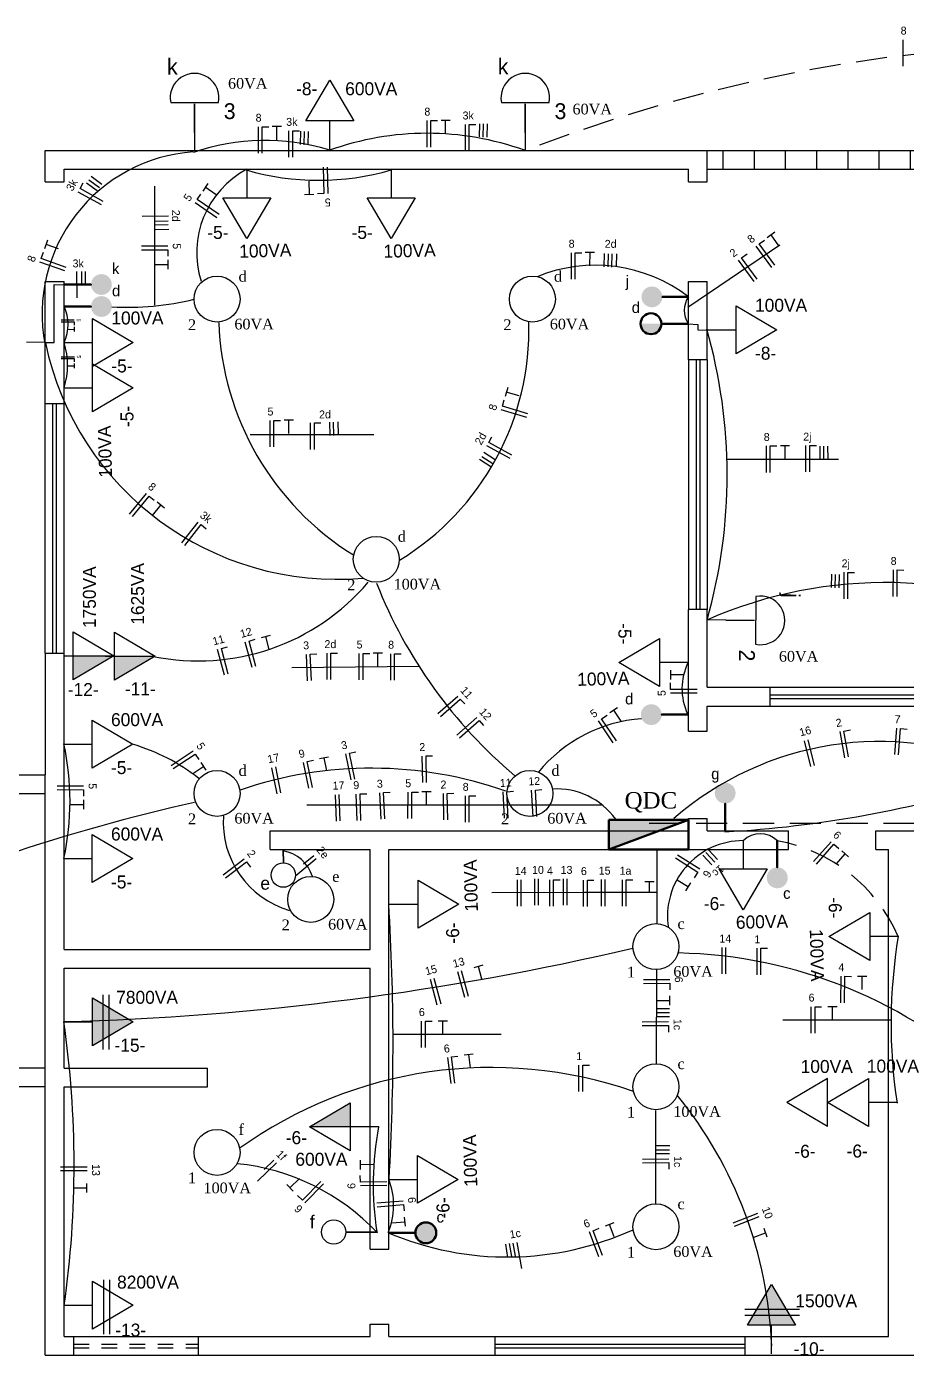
# Model space of a CAD drawing. Extents: x 80 to 1815, y -14679 to 245.
# Drawn here: x 95.48 to 102.52, y 72.81 to 83.45 of the extents above; entities that cross this region are included whole.
import ezdxf

# ---------------------------------------------------------------- set-up
doc = ezdxf.new("R2010")
doc.units = 0
doc.header["$MEASUREMENT"] = 0
for name, pattern in [('DASHED2', [9.525, 6.35, -3.175]), ('HIDDEN', [0.375, 0.25, -0.125]), ('HIDDEN2', [4.7625, 3.175, -1.5875])]:
    doc.linetypes.add(name, pattern=pattern)
doc.layers.get('0').update_dxf_attribs({"linetype": 'CONTINUOUS'})
for name, color, linetype in [('CP-CAR', 7, 'CONTINUOUS'), ('ESQUADRIA', 2, 'CONTINUOUS'), ('FIACAO', 1, 'CONTINUOUS'), ('INTERRUPTOR', 10, 'CONTINUOUS'), ('JANELA', 3, 'CONTINUOUS'), ('PAREDE', 6, 'CONTINUOUS'), ('PONTO_DE_LUZ', 1, 'CONTINUOUS'), ('PORTA', 3, 'CONTINUOUS'), ('PROJCASA', 3, 'HIDDEN'), ('TOMADAS', 1, 'CONTINUOUS')]:
    doc.layers.add(name, color=color, linetype=linetype)
doc.layers.add('Interruptores', color=7, linetype='CONTINUOUS', lineweight=50)
doc.layers.add('QDC', color=1, linetype='CONTINUOUS', lineweight=50)

# ---------------------------------------------------------------- blocks, each defined once
blk = doc.blocks.new('QDC')
for p, q in [((0.2, 0.15), (-0.2, 0.15)), ((-0.2, 0), (0.2, 0.15)), ((-0.2, 0.15), (-0.2, 0)), ((0.2, 0), (0.2, 0.15)), ((-0.2, 0), (0.2, 0))]:
    blk.add_line(p, q)
blk.add_solid([(-0.2, 0), (0.2, 0), (0.2, 0.15)])
blk = doc.blocks.new('TB-30')
for p, q in [((0.1433, 0.1202), (0.3473, 0)), ((0.1433, -0.1202), (0.1433, 0.1202)), ((0, 0), (0.1433, 0)), ((0.3473, 0), (0.1433, -0.1202))]:
    blk.add_line(p, q)
blk = doc.blocks.new('TB-230')
blk.add_hatch(color=256).paths.add_polyline_path([(0.1433, 0.1202), (0.1433, -0.1202), (0.3473, 0)])
for p, q in [((0.1433, -0.1202), (0.1433, 0.1202)), ((0.1433, 0.1202), (0.3473, 0)), ((0, 0), (0.1433, 0)), ((0.3473, 0), (0.1433, -0.1202))]:
    blk.add_line(p, q)

msp = doc.modelspace()

# ---------------------------------------------------------------- hatches: boundary and pattern name
at = {"layer": 'FIACAO'}
h = msp.add_hatch(color=256, dxfattribs=at)
h.dxf.hatch_style = 1
h.paths.add_polyline_path([(95.995, 81.385, 1), (96.162, 81.385, 1)])
h = msp.add_hatch(color=256, dxfattribs=at)
h.dxf.hatch_style = 1
h.paths.add_polyline_path([(100.569, 81.286, -1), (100.402, 81.286, -1)])
h = msp.add_hatch(color=256, dxfattribs=at)
h.dxf.hatch_style = 1
h.paths.add_polyline_path([(95.995, 81.209, 1), (96.162, 81.209, 1)])
h = msp.add_hatch(color=256, dxfattribs=at)
h.dxf.hatch_style = 1
h.paths.add_polyline_path([(100.395, 81.071), (100.562, 81.071, -1)])
h = msp.add_hatch(color=256, dxfattribs=at)
h.dxf.hatch_style = 1
h.paths.add_polyline_path([(100.564, 77.94, -1), (100.397, 77.94, -1)])
h = msp.add_hatch(color=256, dxfattribs=at)
h.dxf.hatch_style = 1
h.paths.add_polyline_path([(101.072, 77.228, 1), (101.072, 77.395, 1)])
h = msp.add_hatch(color=256, dxfattribs=at)
h.dxf.hatch_style = 1
h.paths.add_polyline_path([(101.489, 76.717, 1), (101.489, 76.549, 1)])
h = msp.add_hatch(color=256, dxfattribs=at)
h.dxf.hatch_style = 1
h.paths.add_polyline_path([(98.593, 73.79, 1), (98.76, 73.79, 1)])
at = {"layer": 'PORTA'}
h = msp.add_hatch(dxfattribs=at)
h.set_pattern_fill('_USER,_O', color=1, scale=0.25, angle=90, pattern_type=0)
h.set_pattern_definition([(90, (58.30592, 75.26698), (-0.25, 2e-17), [])])
h.paths.add_polyline_path([(103.929, 82.459), (100.929, 82.459), (100.929, 82.309), (103.929, 82.309)])
at = {"layer": 'TOMADAS'}
for points in [[(95.852, 78.41), (95.852, 78.218), (96.177, 78.41)], [(96.182, 78.409), (96.182, 78.217), (96.508, 78.409)], [(98.069, 74.639), (98.069, 74.831), (97.743, 74.639)]]:
    msp.add_hatch(color=256, dxfattribs=at).paths.add_polyline_path(points)

# ---------------------------------------------------------------- linework, layer by layer
at = {"color": 7}
for p, q in [((102.498, 83.135), (102.498, 83.346)), ((98.686, 82.486), (98.686, 82.698)), ((98.716, 82.486), (98.716, 82.698)), ((98.716, 82.698), (98.769, 82.698)), ((98.871, 82.7), (98.797, 82.7)), ((98.834, 82.594), (98.834, 82.7)), ((97.335, 82.438), (97.335, 82.649)), ((97.365, 82.438), (97.365, 82.649)), ((97.365, 82.649), (97.418, 82.649)), ((97.52, 82.651), (97.446, 82.651)), ((97.483, 82.545), (97.483, 82.651)), ((97.579, 82.404), (97.579, 82.616)), ((97.61, 82.404), (97.61, 82.616)), ((97.61, 82.616), (97.663, 82.616)), ((97.671, 82.506), (97.674, 82.612)), ((97.702, 82.505), (97.704, 82.611)), ((97.734, 82.505), (97.737, 82.611)), ((98.992, 82.455), (98.992, 82.666)), ((99.022, 82.455), (99.022, 82.666)), ((99.022, 82.666), (99.075, 82.666)), ((99.104, 82.567), (99.107, 82.673)), ((99.134, 82.566), (99.137, 82.672)), ((99.167, 82.566), (99.169, 82.671)), ((97.854, 82.325), (97.86, 82.113)), ((97.885, 82.326), (97.891, 82.114)), ((95.907, 82.153), (95.933, 82.199)), ((96.044, 82.135), (95.959, 82.198)), ((96.062, 82.16), (95.977, 82.222)), ((96.081, 82.186), (95.996, 82.249)), ((96.931, 82.194), (96.889, 82.133)), ((97.739, 82.214), (97.742, 82.108)), ((96.078, 82.024), (95.893, 82.126)), ((96.093, 82.051), (95.907, 82.153)), ((96.845, 82.065), (96.875, 82.109)), ((97.02, 81.945), (96.845, 82.065)), ((96.998, 82.104), (96.91, 82.164)), ((97.705, 82.107), (97.779, 82.109)), ((97.86, 82.113), (97.807, 82.112)), ((97.003, 81.92), (96.828, 82.04)), ((96.404, 81.933), (96.615, 81.934)), ((96.508, 81.892), (96.614, 81.895)), ((96.508, 81.863), (96.614, 81.866)), ((95.648, 81.741), (95.622, 81.671)), ((96.512, 81.826), (96.618, 81.829)), ((101.345, 81.71), (101.388, 81.741)), ((101.469, 81.804), (101.409, 81.76)), ((101.502, 81.696), (101.439, 81.782)), ((95.597, 81.594), (95.615, 81.644)), ((95.735, 81.67), (95.635, 81.706)), ((96.398, 81.694), (96.61, 81.694)), ((96.398, 81.664), (96.61, 81.664)), ((96.61, 81.664), (96.61, 81.611)), ((99.841, 81.428), (99.841, 81.639)), ((99.871, 81.428), (99.871, 81.639)), ((99.871, 81.639), (99.924, 81.639)), ((100.027, 81.641), (99.952, 81.641)), ((99.989, 81.535), (99.99, 81.641)), ((101.446, 81.522), (101.321, 81.692)), ((101.47, 81.539), (101.345, 81.71)), ((95.786, 81.494), (95.586, 81.565)), ((95.796, 81.522), (95.597, 81.594)), ((96.506, 81.546), (96.612, 81.546)), ((96.612, 81.509), (96.612, 81.583)), ((100.104, 81.527), (100.107, 81.633)), ((100.135, 81.527), (100.138, 81.632)), ((100.164, 81.525), (100.167, 81.63)), ((100.201, 81.526), (100.204, 81.632)), ((101.305, 81.41), (101.18, 81.581)), ((101.204, 81.599), (101.247, 81.63)), ((101.329, 81.428), (101.204, 81.599)), ((95.883, 81.278), (95.881, 81.489)), ((95.922, 81.383), (95.921, 81.489)), ((95.952, 81.384), (95.951, 81.489)), ((95.755, 81.101), (95.861, 81.101)), ((95.755, 81.086), (95.861, 81.086)), ((95.809, 81.027), (95.862, 81.026)), ((95.861, 81.086), (95.861, 81.059)), ((95.862, 81.008), (95.862, 81.045)), ((95.756, 80.807), (95.862, 80.807)), ((95.756, 80.792), (95.861, 80.792)), ((95.861, 80.792), (95.861, 80.766)), ((95.81, 80.733), (95.862, 80.733)), ((95.862, 80.715), (95.862, 80.752)), ((99.331, 80.56), (99.31, 80.488)), ((99.422, 80.494), (99.32, 80.524)), ((99.484, 80.321), (99.28, 80.381)), ((99.289, 80.41), (99.304, 80.461)), ((99.492, 80.35), (99.289, 80.41)), ((97.429, 80.084), (97.43, 80.296)), ((97.46, 80.084), (97.46, 80.296)), ((97.46, 80.296), (97.513, 80.296)), ((97.615, 80.298), (97.541, 80.298)), ((97.578, 80.192), (97.578, 80.298)), ((97.752, 80.065), (97.753, 80.276)), ((97.783, 80.065), (97.783, 80.276)), ((97.783, 80.276), (97.836, 80.276)), ((97.91, 80.177), (97.908, 80.283)), ((97.939, 80.177), (97.937, 80.282)), ((97.976, 80.18), (97.974, 80.286)), ((99.179, 80.12), (99.204, 80.166)), ((99.23, 79.982), (99.141, 80.039)), ((99.35, 79.992), (99.164, 80.094)), ((99.364, 80.018), (99.179, 80.12)), ((101.403, 79.88), (101.403, 80.092)), ((101.433, 79.88), (101.433, 80.092)), ((101.433, 80.092), (101.486, 80.092)), ((101.588, 80.094), (101.514, 80.094)), ((101.551, 79.988), (101.551, 80.094)), ((101.719, 79.884), (101.719, 80.095)), ((101.749, 79.884), (101.749, 80.095)), ((101.749, 80.095), (101.802, 80.095)), ((101.833, 79.985), (101.833, 80.091)), ((101.863, 79.985), (101.863, 80.091)), ((101.896, 79.986), (101.895, 80.091)), ((99.196, 79.926), (99.106, 79.983)), ((99.212, 79.95), (99.123, 80.006)), ((96.304, 79.546), (96.438, 79.71)), ((96.328, 79.527), (96.461, 79.691)), ((96.461, 79.691), (96.502, 79.658)), ((96.488, 79.536), (96.554, 79.618)), ((96.583, 79.595), (96.526, 79.641)), ((96.721, 79.315), (96.853, 79.481)), ((96.745, 79.296), (96.877, 79.462)), ((96.877, 79.462), (96.918, 79.429)), ((102.025, 78.868), (102.025, 79.08)), ((102.055, 78.868), (102.055, 79.079)), ((102.055, 79.079), (102.108, 79.079)), ((102.418, 78.887), (102.419, 79.099)), ((102.449, 78.887), (102.449, 79.099)), ((102.449, 79.099), (102.502, 79.098)), ((101.922, 78.958), (101.925, 79.064)), ((101.952, 78.957), (101.955, 79.063)), ((101.985, 78.957), (101.987, 79.062)), ((97.43, 78.575), (97.358, 78.556)), ((97.422, 78.463), (97.394, 78.565)), ((97.065, 78.257), (97.009, 78.461)), ((97.039, 78.469), (97.089, 78.484)), ((97.094, 78.265), (97.039, 78.469)), ((97.286, 78.317), (97.23, 78.521)), ((97.26, 78.529), (97.31, 78.544)), ((97.315, 78.325), (97.26, 78.529)), ((97.729, 78.211), (97.719, 78.423)), ((97.749, 78.424), (97.802, 78.426)), ((97.759, 78.213), (97.749, 78.424)), ((97.885, 78.221), (97.885, 78.433)), ((97.915, 78.221), (97.916, 78.433)), ((97.916, 78.433), (97.968, 78.433)), ((98.143, 78.218), (98.143, 78.43)), ((98.173, 78.218), (98.173, 78.43)), ((98.173, 78.43), (98.226, 78.43)), ((98.329, 78.432), (98.255, 78.432)), ((98.292, 78.326), (98.292, 78.432)), ((98.395, 78.216), (98.395, 78.428)), ((98.426, 78.216), (98.426, 78.428)), ((98.426, 78.428), (98.479, 78.428)), ((100.633, 78.296), (100.633, 78.222)), ((100.739, 78.259), (100.633, 78.259)), ((100.635, 78.141), (100.635, 78.194)), ((100.847, 78.141), (100.635, 78.141)), ((98.772, 77.948), (98.931, 78.088)), ((98.792, 77.925), (98.951, 78.065)), ((98.951, 78.065), (98.987, 78.026)), ((100.847, 78.111), (100.635, 78.111)), ((98.924, 77.776), (99.083, 77.916)), ((100.083, 77.907), (100.127, 77.936)), ((100.211, 77.995), (100.149, 77.954)), ((100.239, 77.887), (100.18, 77.975)), ((98.944, 77.753), (99.103, 77.893)), ((99.103, 77.893), (99.138, 77.854)), ((100.176, 77.714), (100.058, 77.89)), ((100.201, 77.731), (100.083, 77.907)), ((102.029, 77.595), (101.992, 77.804)), ((102.022, 77.809), (102.074, 77.818)), ((102.059, 77.601), (102.022, 77.809)), ((102.429, 77.62), (102.445, 77.831)), ((102.459, 77.618), (102.475, 77.829)), ((102.475, 77.829), (102.528, 77.825)), ((101.759, 77.526), (101.706, 77.731)), ((101.788, 77.534), (101.736, 77.739)), ((96.637, 77.533), (96.813, 77.65)), ((96.654, 77.508), (96.83, 77.624)), ((96.83, 77.624), (96.859, 77.58)), ((97.897, 77.6), (97.824, 77.585)), ((97.883, 77.489), (97.861, 77.593)), ((98.079, 77.418), (98.035, 77.625)), ((98.064, 77.632), (98.116, 77.642)), ((98.108, 77.424), (98.064, 77.632)), ((98.651, 77.397), (98.647, 77.608)), ((98.677, 77.609), (98.73, 77.61)), ((98.682, 77.397), (98.677, 77.609)), ((96.809, 77.468), (96.897, 77.527)), ((96.918, 77.496), (96.877, 77.558)), ((97.486, 77.307), (97.444, 77.515)), ((97.516, 77.313), (97.474, 77.521)), ((97.739, 77.351), (97.695, 77.558)), ((97.725, 77.564), (97.776, 77.575)), ((97.768, 77.357), (97.725, 77.564)), ((95.724, 77.37), (95.936, 77.369)), ((95.724, 77.34), (95.936, 77.339)), ((95.936, 77.339), (95.935, 77.286)), ((97.96, 77.088), (97.953, 77.299)), ((97.99, 77.089), (97.983, 77.3)), ((98.126, 77.092), (98.119, 77.304)), ((98.15, 77.305), (98.202, 77.307)), ((98.156, 77.093), (98.15, 77.305)), ((98.318, 77.103), (98.308, 77.315)), ((98.338, 77.316), (98.391, 77.318)), ((98.348, 77.105), (98.338, 77.316)), ((98.532, 77.107), (98.533, 77.319)), ((98.563, 77.107), (98.563, 77.319)), ((98.563, 77.319), (98.616, 77.319)), ((98.718, 77.321), (98.644, 77.321)), ((98.681, 77.215), (98.681, 77.321)), ((98.821, 77.097), (98.817, 77.308)), ((98.847, 77.309), (98.9, 77.31)), ((98.852, 77.097), (98.847, 77.309)), ((98.993, 77.078), (98.993, 77.29)), ((99.023, 77.078), (99.023, 77.29)), ((99.023, 77.29), (99.076, 77.29)), ((99.306, 77.11), (99.294, 77.321)), ((99.324, 77.323), (99.377, 77.327)), ((99.336, 77.112), (99.324, 77.323)), ((99.535, 77.123), (99.522, 77.334)), ((99.553, 77.336), (99.605, 77.34)), ((99.565, 77.125), (99.553, 77.336)), ((95.831, 77.221), (95.937, 77.221)), ((95.937, 77.184), (95.937, 77.258)), ((100.938, 76.857), (101.01, 76.779)), ((101.78, 76.763), (101.92, 76.922)), ((101.803, 76.743), (101.943, 76.902)), ((101.943, 76.902), (101.982, 76.867)), ((102.06, 76.801), (102.005, 76.85)), ((97.053, 76.656), (97.221, 76.784)), ((97.071, 76.632), (97.239, 76.76)), ((97.239, 76.76), (97.271, 76.718)), ((97.635, 76.653), (97.798, 76.787)), ((97.697, 76.744), (97.779, 76.811)), ((100.673, 76.792), (100.852, 76.678)), ((100.69, 76.817), (100.868, 76.704)), ((100.892, 76.814), (100.965, 76.736)), ((100.916, 76.836), (100.988, 76.759)), ((101.963, 76.746), (102.033, 76.825)), ((100.852, 76.678), (100.824, 76.634)), ((99.41, 76.405), (99.41, 76.617)), ((99.44, 76.405), (99.44, 76.617)), ((99.548, 76.413), (99.548, 76.625)), ((99.578, 76.413), (99.578, 76.625)), ((99.667, 76.406), (99.667, 76.618)), ((99.697, 76.406), (99.697, 76.618)), ((99.697, 76.618), (99.75, 76.618)), ((99.777, 76.413), (99.777, 76.625)), ((99.807, 76.413), (99.807, 76.625)), ((99.938, 76.403), (99.938, 76.615)), ((99.969, 76.403), (99.969, 76.615)), ((99.969, 76.615), (100.021, 76.615)), ((100.082, 76.407), (100.082, 76.619)), ((100.112, 76.407), (100.112, 76.619)), ((100.249, 76.407), (100.249, 76.618)), ((100.279, 76.407), (100.279, 76.618)), ((100.279, 76.618), (100.332, 76.618)), ((100.504, 76.602), (100.43, 76.602)), ((100.467, 76.519), (100.467, 76.602)), ((100.688, 76.618), (100.778, 76.561)), ((100.758, 76.53), (100.798, 76.592)), ((99.204, 76.516), (99.946, 76.519)), ((101.048, 75.863), (101.048, 76.074)), ((101.078, 75.863), (101.078, 76.074)), ((101.328, 75.857), (101.328, 76.069)), ((101.358, 75.857), (101.358, 76.069)), ((101.358, 76.069), (101.411, 76.069)), ((99.018, 75.682), (98.962, 75.887)), ((99.132, 75.933), (99.06, 75.913)), ((99.124, 75.821), (99.096, 75.923)), ((98.767, 75.614), (98.712, 75.818)), ((98.797, 75.622), (98.741, 75.826)), ((98.988, 75.674), (98.933, 75.879)), ((100.418, 75.819), (100.629, 75.819)), ((100.418, 75.788), (100.629, 75.789)), ((100.629, 75.789), (100.63, 75.736)), ((101.998, 75.633), (102, 75.845)), ((102.028, 75.633), (102.03, 75.845)), ((102.03, 75.845), (102.083, 75.844)), ((102.206, 75.843), (102.132, 75.844)), ((102.168, 75.738), (102.169, 75.843)), ((100.63, 75.613), (100.63, 75.687)), ((100.521, 75.587), (100.627, 75.587)), ((100.524, 75.65), (100.63, 75.65)), ((101.761, 75.39), (101.761, 75.601)), ((101.792, 75.39), (101.792, 75.601)), ((101.792, 75.601), (101.844, 75.601)), ((101.968, 75.601), (101.894, 75.601)), ((101.931, 75.496), (101.931, 75.601)), ((98.642, 75.274), (98.642, 75.486)), ((98.672, 75.274), (98.672, 75.486)), ((98.672, 75.486), (98.725, 75.486)), ((98.848, 75.486), (98.774, 75.486)), ((98.811, 75.38), (98.811, 75.486)), ((100.407, 75.48), (100.619, 75.481)), ((100.519, 75.554), (100.625, 75.554)), ((100.519, 75.523), (100.625, 75.523)), ((101.534, 75.496), (101.931, 75.496)), ((98.414, 75.38), (98.811, 75.38)), ((100.407, 75.449), (100.619, 75.451)), ((100.619, 75.451), (100.619, 75.398)), ((98.879, 74.985), (98.851, 75.194)), ((98.881, 75.198), (98.933, 75.205)), ((98.909, 74.989), (98.881, 75.198)), ((99.055, 75.222), (98.982, 75.212)), ((99.033, 75.112), (99.019, 75.217)), ((99.901, 74.921), (99.901, 75.133)), ((99.932, 74.921), (99.932, 75.133)), ((99.932, 75.133), (99.985, 75.133)), ((100.521, 74.455), (100.627, 74.455)), ((100.521, 74.424), (100.627, 74.424)), ((100.523, 74.488), (100.628, 74.488)), ((95.751, 74.319), (95.963, 74.318)), ((97.327, 74.203), (97.479, 74.35)), ((97.382, 74.298), (97.458, 74.372)), ((98.149, 74.371), (98.15, 74.297)), ((98.255, 74.336), (98.149, 74.334)), ((100.409, 74.381), (100.621, 74.382)), ((100.409, 74.35), (100.621, 74.352)), ((100.621, 74.352), (100.621, 74.299)), ((95.751, 74.289), (95.963, 74.288)), ((95.962, 74.112), (95.962, 74.186)), ((97.663, 74.225), (97.588, 74.15)), ((97.836, 74.202), (97.687, 74.052)), ((98.152, 74.195), (98.151, 74.248)), ((98.363, 74.199), (98.152, 74.195)), ((95.857, 74.149), (95.962, 74.149)), ((97.562, 74.176), (97.614, 74.124)), ((97.687, 74.052), (97.649, 74.089)), ((97.857, 74.181), (97.708, 74.031)), ((98.364, 74.168), (98.152, 74.165)), ((98.282, 74.029), (98.493, 74.047)), ((98.285, 73.998), (98.496, 74.017)), ((98.496, 74.017), (98.501, 73.965)), ((98.403, 73.869), (98.508, 73.879)), ((98.512, 73.842), (98.505, 73.916)), ((100.18, 73.869), (100.11, 73.843)), ((101.137, 73.871), (101.334, 73.948)), ((101.148, 73.843), (101.345, 73.92)), ((100.061, 73.598), (99.987, 73.797)), ((100.015, 73.807), (100.064, 73.826)), ((100.089, 73.609), (100.015, 73.807)), ((100.182, 73.757), (100.145, 73.856)), ((101.297, 73.752), (101.396, 73.79)), ((101.409, 73.756), (101.383, 73.825)), ((99.333, 73.593), (99.315, 73.698)), ((99.363, 73.599), (99.346, 73.703)), ((99.393, 73.604), (99.376, 73.708)), ((99.405, 73.712), (99.442, 73.503))]:
    msp.add_line(p, q, dxfattribs=at)
at = {"color": 7, "linetype": 'DASHED2', "lineweight": 20, "ltscale": 0.5}
for p, q in [((96.823, 82.603), (96.823, 82.702)), ((99.471, 82.603), (99.471, 82.702))]:
    msp.add_line(p, q, dxfattribs=at)
at = {"color": 7, "linetype": 'Continuous'}
for p, q in [((96.506, 81.219), (96.506, 82.173)), ((100.773, 81.203), (101.509, 81.703)), ((97.268, 80.183), (98.259, 80.183)), ((101.09, 79.987), (101.98, 79.987)), ((98.619, 78.325), (97.603, 78.314)), ((100.081, 77.214), (97.724, 77.214)), ((99.946, 76.519), (100.522, 76.519)), ((101.931, 75.496), (102.399, 75.496)), ((98.811, 75.38), (99.28, 75.38))]:
    msp.add_line(p, q, dxfattribs=at)
at = {"color": 240, "linetype": 'Continuous', "lineweight": 30, "true_color": 0xed1f24}
for p, q in [((95.7, 80.92), (95.7, 81.384)), ((95.7, 81.384), (95.778, 81.383)), ((100.777, 81.07), (100.853, 81.066)), ((100.853, 81.066), (100.853, 81.066)), ((100.853, 81.066), (100.854, 81.021)), ((100.854, 81.021), (100.93, 81.02)), ((95.627, 80.92), (95.7, 80.92))]:
    msp.add_line(p, q, dxfattribs=at)
at = {"color": 1, "linetype": 'HIDDEN'}
msp.add_line((100.464, 77.071), (112.395, 77.071), dxfattribs=at)
at = {"color": 240, "lineweight": 30, "true_color": 0xed1f24}
for p, q in [((100.524, 76.859), (100.524, 76.265)), ((100.522, 75.897), (100.519, 75.143)), ((100.514, 74.77), (100.514, 74.016))]:
    msp.add_line(p, q, dxfattribs=at)
at = {"color": 240, "linetype": 'HIDDEN', "lineweight": 30, "true_color": 0xed1f24}
for centre, radius, start, end in [((104.029, 70.74), 12.573, 83.9237, 111.2407), ((101.262, 75.647), 1.302, 23.4104, 79.9949)]:
    msp.add_arc(centre, radius, start, end, dxfattribs=at)
at = {"color": 240, "linetype": 'Continuous', "lineweight": 30, "true_color": 0xed1f24}
for centre, radius, start, end in [((98.685, 80.286), 2.31, 70.2316, 109.7684), ((97.391, 80.808), 1.732, 72.9862, 109.4498), ((96.904, 81.149), 1.301, 94.0322, 190.6267), ((97.598, 81.64), 0.757, 118.0592, 197.6038), ((97.817, 84.294), 2.074, 253.7503, 286.2497), ((100.032, 80.31), 1.229, 52.5954, 112.2659), ((95.463, 81.067), 0.348, 335.2864, 24.3861), ((96.28, 83.53), 2.327, 267.1004, 283.4403), ((100.946, 81.178), 0.201, 146.899, 212.4443), ((96.815, 79.858), 4.273, 344.2597, 15.8949), ((97.965, 81.411), 2.387, 191.9377, 274.9556), ((95.228, 80.739), 0.58, 341.8297, 18.1703), ((96.854, 80.151), 1.781, 258.3301, 319.7441), ((102.355, 75.443), 3.555, 64.0118, 113.607), ((101.2, 78.148), 0.474, 154.0198, 205.0637), ((93.654, 77.247), 2.173, 347.8311, 12.1689), ((95.907, 76.239), 1.523, 51.3789, 73.9412), ((98.239, 74.266), 3.245, 70.6278, 108.897), ((100.271, 62.014), 15.609, 102.7571, 114.2931), ((97.475, 76.548), 0.308, 17.9171, 79.0594)]:
    msp.add_arc(centre, radius, start, end, dxfattribs=at)
at = {"color": 240, "linetype": 'ByBlock', "lineweight": 30, "true_color": 0xed1f24}
for centre, radius, start, end in [((99.296, 81.157), 2.279, 181.9354, 238.2244), ((97.342, 81.022), 2.159, 301.2973, 1.7575), ((101.903, 80.425), 3.895, 201.5687, 229.7988), ((100.491, 76.725), 1.186, 94.2679, 140.5902), ((102.311, 75.208), 2.517, 66.8207, 130.9895), ((100.555, 86.136), 9.149, 273.2262, 287.4115), ((99.725, 76.766), 0.579, 35.5568, 93.61), ((97.79, 77.08), 0.737, 176.1653, 253.7638), ((95.17, 98.122), 22.649, 271.5285, 283.1778), ((87.867, 74.335), 7.993, 351.8964, 8.2379), ((99.201, 71.654), 3.46, 70.8345, 125.6895), ((98.056, 72.754), 3.391, 2.2209, 39.0816)]:
    msp.add_arc(centre, radius, start, end, dxfattribs=at)
at = {"color": 240, "lineweight": 30, "true_color": 0xed1f24}
for centre, radius, start, end in [((101.353, 76.791), 0.195, 45.4046, 134.2805), ((101.216, 76.325), 0.606, 89.8854, 188.8417), ((80.14, 75.3), 18.273, 356.6142, 3.5216), ((106.647, 75.466), 4.247, 170.5286, 188.6188), ((100.617, 72.232), 3.8, 46.6559, 88.7956), ((100.784, 74.177), 2.53, 169.4751, 188.649), ((96.981, 72.554), 1.799, 43.4278, 84.1052), ((97.842, 74.011), 0.576, 337.6916, 21.1026), ((99.327, 76.024), 2.428, 246.9222, 294.5199)]:
    msp.add_arc(centre, radius, start, end, dxfattribs=at)
at = {"layer": 'CP-CAR'}
msp.add_line((100.929, 82.459), (103.929, 82.459), dxfattribs=at)
at = {"layer": 'ESQUADRIA'}
for p, q in [((100.779, 80.783), (100.779, 78.783)), ((100.929, 80.783), (100.929, 78.783)), ((95.629, 78.433), (95.629, 80.433)), ((95.779, 78.433), (95.779, 80.433)), ((101.429, 78.159), (103.429, 78.159)), ((101.429, 78.009), (103.429, 78.009)), ((95.854, 72.959), (96.854, 72.959)), ((99.229, 72.959), (101.229, 72.959)), ((95.854, 72.809), (96.854, 72.809)), ((99.229, 72.809), (101.229, 72.809))]:
    msp.add_line(p, q, dxfattribs=at)
at = {"layer": 'FIACAO'}
for p, q in [((96.633, 82.842), (97.015, 82.842)), ((96.823, 82.603), (96.823, 82.832)), ((96.823, 82.832), (96.823, 82.603)), ((99.281, 82.842), (99.663, 82.842)), ((99.471, 82.603), (99.471, 82.832)), ((99.471, 82.832), (99.471, 82.603)), ((96.823, 82.603), (96.823, 82.454)), ((99.471, 82.603), (99.471, 82.454)), ((95.479, 80.925), (95.628, 80.923)), ((101.317, 78.886), (101.315, 78.504)), ((101.077, 78.698), (100.929, 78.699)), ((101.077, 78.698), (101.307, 78.697))]:
    msp.add_line(p, q, dxfattribs=at)
for centre, start, end in [((96.824, 82.881), 348.4831, 191.5169), ((99.472, 82.881), 348.4831, 191.5169), ((101.355, 78.695), 258.155, 101.1887)]:
    msp.add_arc(centre, 0.195, start, end, dxfattribs=at)
at = {"layer": 'INTERRUPTOR', "flags": 128}
for points in [[(97.533, 76.857), (97.535, 76.753)], [(98.284, 73.796), (98.036, 73.796)]]:
    msp.add_lwpolyline(points, close=True, dxfattribs=at)
at = {"layer": 'INTERRUPTOR'}
for centre in [(97.535, 76.655), (97.938, 73.796)]:
    msp.add_circle(centre, 0.0976, dxfattribs=at)
at = {"layer": 'Interruptores', "color": 1, "flags": 128}
for points in [[(95.782, 81.385), (95.995, 81.385)], [(95.782, 81.209), (95.995, 81.209)], [(100.782, 81.286), (100.569, 81.286)], [(100.775, 81.071), (100.562, 81.071)], [(100.777, 77.94), (100.564, 77.94)], [(101.072, 77.015), (101.072, 77.228)], [(101.489, 76.93), (101.489, 76.717)], [(98.38, 73.79), (98.593, 73.79)]]:
    msp.add_lwpolyline(points, close=True, dxfattribs=at)
at = {"layer": 'Interruptores', "color": 1}
for centre in [(100.478, 81.071), (98.676, 73.79)]:
    msp.add_circle(centre, 0.0836, dxfattribs=at)
at = {"layer": 'JANELA', "color": 3}
for p, q in [((100.839, 80.783), (100.839, 78.783)), ((100.869, 80.783), (100.869, 78.783)), ((101.429, 78.099), (103.429, 78.099)), ((101.429, 78.069), (103.429, 78.069)), ((99.229, 72.899), (101.229, 72.899)), ((99.229, 72.869), (101.229, 72.869)), ((99.229, 72.869), (101.229, 72.869))]:
    msp.add_line(p, q, dxfattribs=at)
at = {"layer": 'PAREDE'}
for p, q in [((95.629, 82.459), (100.929, 82.459)), ((95.629, 82.208), (95.629, 82.459)), ((100.929, 82.208), (100.929, 82.459)), ((95.779, 82.309), (100.779, 82.309)), ((95.779, 82.208), (95.779, 82.309)), ((95.779, 82.208), (95.779, 82.309)), ((100.779, 82.208), (100.779, 82.309)), ((95.629, 82.208), (95.779, 82.208)), ((100.779, 82.208), (100.929, 82.208)), ((95.629, 79.709), (95.629, 81.408)), ((95.629, 81.408), (95.779, 81.408)), ((95.629, 80.433), (95.629, 81.408)), ((95.779, 79.709), (95.779, 81.408)), ((95.779, 79.709), (95.779, 81.408)), ((95.779, 80.433), (95.779, 81.408)), ((100.779, 81.408), (100.929, 81.408)), ((100.779, 80.783), (100.779, 81.408)), ((100.929, 80.783), (100.929, 81.408)), ((100.929, 80.783), (100.779, 80.783)), ((95.629, 80.433), (95.779, 80.433)), ((100.779, 77.809), (100.779, 78.783)), ((100.929, 78.783), (100.779, 78.783)), ((100.929, 78.159), (100.929, 78.783)), ((95.629, 78.433), (95.779, 78.433)), ((95.779, 77.009), (95.779, 78.433)), ((100.929, 78.159), (101.429, 78.159)), ((101.429, 78.159), (101.429, 78.009)), ((100.929, 78.009), (101.429, 78.009)), ((100.929, 77.809), (100.929, 78.009)), ((100.779, 77.809), (100.929, 77.809)), ((95.779, 76.167), (95.779, 77.709)), ((95.629, 72.809), (95.629, 77.309)), ((100.779, 77.009), (100.779, 77.109)), ((100.779, 77.109), (100.929, 77.109)), ((100.929, 77.009), (100.929, 77.109)), ((97.429, 77.009), (100.779, 77.009)), ((97.429, 76.859), (97.429, 77.009)), ((100.929, 77.009), (101.579, 77.009)), ((101.579, 76.859), (101.579, 77.009)), ((102.279, 76.859), (102.279, 77.009)), ((102.279, 77.009), (102.629, 77.009)), ((95.779, 76.059), (95.779, 76.859)), ((97.429, 76.859), (98.079, 76.859)), ((98.079, 76.859), (98.229, 76.859)), ((98.229, 76.059), (98.229, 76.859)), ((98.379, 76.859), (101.579, 76.859)), ((98.379, 73.659), (98.379, 76.859)), ((98.379, 73.659), (98.379, 76.859)), ((98.379, 73.659), (98.379, 76.859)), ((102.279, 76.859), (102.379, 76.859)), ((102.279, 76.859), (102.379, 76.859)), ((102.379, 72.959), (102.379, 76.859)), ((95.779, 76.059), (98.229, 76.059)), ((95.779, 75.909), (98.229, 75.909)), ((95.779, 75.109), (95.779, 75.909)), ((98.229, 73.659), (98.229, 75.909)), ((95.779, 75.109), (96.929, 75.109)), ((96.929, 74.959), (96.929, 75.109)), ((95.779, 72.959), (95.779, 74.959)), ((95.779, 74.959), (96.929, 74.959)), ((98.229, 73.659), (98.379, 73.659)), ((98.229, 72.959), (98.229, 73.059)), ((98.23, 73.059), (98.379, 73.059)), ((98.379, 72.959), (98.379, 73.059)), ((95.779, 72.959), (95.854, 72.959)), ((95.854, 72.959), (95.854, 72.809)), ((96.854, 72.959), (98.079, 72.959)), ((96.854, 72.959), (96.854, 72.809)), ((98.079, 72.959), (98.229, 72.959)), ((98.079, 72.959), (98.229, 72.959)), ((98.379, 72.959), (99.229, 72.959)), ((99.229, 72.959), (99.229, 72.809)), ((101.229, 72.959), (101.229, 72.809)), ((101.229, 72.959), (102.379, 72.959)), ((95.629, 72.809), (95.854, 72.809)), ((96.854, 72.809), (99.229, 72.809)), ((101.229, 72.809), (103.229, 72.809))]:
    msp.add_line(p, q, dxfattribs=at)
at = {"layer": 'PAREDE', "ltscale": 0.35}
for p in [(95.629, 78.433), (95.629, 74.959)]:
    msp.add_line(p, (95.629, 77.459), dxfattribs=at)
at = {"layer": 'PONTO_DE_LUZ'}
for centre in [(97.004, 81.268), (99.529, 81.268), (98.279, 79.184), (97.004, 77.309), (99.509, 77.309), (97.754, 76.46), (100.518, 76.082), (100.518, 74.96), (97.004, 74.434), (100.518, 73.838)]:
    msp.add_circle(centre, 0.184, dxfattribs=at)
at = {"layer": 'PORTA', "color": 1}
for p, q in [((100.929, 82.459), (103.929, 82.459)), ((100.929, 82.309), (103.929, 82.309))]:
    msp.add_line(p, q, dxfattribs=at)
at = {"layer": 'PORTA', "color": 3}
for p, q in [((95.689, 78.433), (95.689, 80.433)), ((95.719, 78.433), (95.719, 80.433)), ((92.764, 77.459), (95.629, 77.459)), ((92.779, 77.309), (95.629, 77.309)), ((95.629, 75.109), (91.779, 75.109)), ((95.629, 74.959), (91.779, 74.959))]:
    msp.add_line(p, q, dxfattribs=at)
at = {"layer": 'PROJCASA', "ltscale": 0.5}
for p, q in [((95.854, 72.899), (96.854, 72.899)), ((95.854, 72.869), (96.854, 72.869))]:
    msp.add_line(p, q, dxfattribs=at)
at = {"layer": 'TOMADAS'}
for p, q in [((97.716, 82.696), (97.908, 83.022)), ((97.908, 83.022), (98.1, 82.696)), ((98.1, 82.696), (97.716, 82.696)), ((97.908, 82.467), (97.908, 82.696)), ((97.242, 82.308), (97.242, 82.079)), ((98.397, 82.308), (98.397, 82.079)), ((97.242, 81.753), (97.05, 82.079)), ((97.05, 82.079), (97.434, 82.079)), ((97.434, 82.079), (97.242, 81.753)), ((98.397, 81.753), (98.205, 82.079)), ((98.205, 82.079), (98.589, 82.079)), ((98.589, 82.079), (98.397, 81.753)), ((101.16, 81.215), (101.486, 81.023)), ((101.16, 80.831), (101.16, 81.215)), ((96.007, 81.112), (96.332, 80.92)), ((96.007, 80.728), (96.007, 81.112)), ((100.931, 81.023), (101.16, 81.023)), ((101.486, 81.023), (101.16, 80.831)), ((95.778, 80.92), (96.007, 80.92)), ((96.332, 80.92), (96.007, 80.728)), ((96.007, 80.75), (96.332, 80.558)), ((96.007, 80.366), (96.007, 80.75)), ((95.778, 80.558), (96.007, 80.558)), ((96.332, 80.558), (96.007, 80.366)), ((95.852, 78.602), (96.177, 78.41)), ((95.852, 78.218), (95.852, 78.602)), ((96.182, 78.601), (96.508, 78.409)), ((96.182, 78.217), (96.182, 78.601)), ((100.22, 78.357), (100.545, 78.549)), ((100.545, 78.549), (100.545, 78.165)), ((95.778, 78.41), (96.177, 78.41)), ((96.177, 78.41), (95.852, 78.218)), ((96.109, 78.408), (96.508, 78.409)), ((96.508, 78.409), (96.182, 78.217)), ((100.545, 78.165), (100.22, 78.357)), ((100.774, 78.357), (100.545, 78.357)), ((96.004, 77.896), (96.33, 77.704)), ((96.004, 77.512), (96.004, 77.896)), ((95.775, 77.704), (96.004, 77.704)), ((96.33, 77.704), (96.004, 77.512)), ((96.004, 76.98), (96.33, 76.788)), ((96.004, 76.596), (96.004, 76.98)), ((101.217, 76.933), (101.217, 76.704)), ((95.775, 76.788), (96.004, 76.788)), ((96.33, 76.788), (96.004, 76.596)), ((101.217, 76.378), (101.025, 76.704)), ((101.025, 76.704), (101.409, 76.704)), ((101.409, 76.704), (101.217, 76.378)), ((98.613, 76.613), (98.939, 76.421)), ((98.613, 76.229), (98.613, 76.613)), ((98.384, 76.421), (98.613, 76.421)), ((98.939, 76.421), (98.613, 76.229)), ((101.903, 76.162), (102.229, 76.354)), ((102.229, 76.354), (102.229, 75.97)), ((102.229, 75.97), (101.903, 76.162)), ((102.458, 76.162), (102.229, 76.162)), ((96.09, 75.695), (96.09, 75.258)), ((96.138, 75.695), (96.138, 75.258)), ((101.892, 75.025), (101.566, 74.833)), ((101.892, 74.641), (101.892, 75.025)), ((97.743, 74.639), (98.069, 74.831)), ((98.069, 74.831), (98.069, 74.447)), ((101.892, 74.641), (101.566, 74.833)), ((98.069, 74.447), (97.743, 74.639)), ((98.298, 74.639), (97.743, 74.639)), ((98.608, 74.41), (98.934, 74.218)), ((98.608, 74.026), (98.608, 74.41)), ((98.379, 74.218), (98.608, 74.218)), ((98.934, 74.218), (98.608, 74.026)), ((96.008, 73.402), (96.333, 73.21)), ((96.008, 73.018), (96.008, 73.402)), ((96.096, 73.414), (96.096, 72.977)), ((96.144, 73.414), (96.144, 72.977)), ((95.779, 73.21), (96.008, 73.21)), ((96.333, 73.21), (96.008, 73.018)), ((101.229, 73.179), (101.666, 73.179)), ((101.229, 73.131), (101.666, 73.131))]:
    msp.add_line(p, q, dxfattribs=at)

# ---------------------------------------------------------------- block references
at = {"layer": 'QDC', "color": 7, "xscale": 1.594594681388764, "yscale": 1.594594681388764, "zscale": 1.594594681388764, "rotation": 180}
msp.add_blockref('QDC', (100.46, 77.098), dxfattribs=at)
at = {"layer": 'TOMADAS', "xscale": 1.597331338044064, "yscale": 1.597331338044064, "zscale": 1.597331338044064}
msp.add_blockref('TB-230', (95.779, 75.48), dxfattribs=at)
at = {"layer": 'TOMADAS'}
for name, p, xscale, yscale, zscale, rotation in [('TB-30', (102.447, 74.833), 1.597340244997071, 1.597340244997071, 1.597340244997071, 180), ('TB-230', (101.444, 72.82), 1.597331338044064, 1.597331338044064, 1.597331338044064, 90)]:
    msp.add_blockref(name, p, dxfattribs=dict(at, xscale=xscale, yscale=yscale, zscale=zscale, rotation=rotation))

# ---------------------------------------------------------------- texts
at = {"color": 7, "linetype": 'HIDDEN2'}
for s, height, rotation, p in [('8', 0.0635, 359.9478, (102.477, 83.387)), ('8', 0.0635, 359.9478, (97.313, 82.689)), ('3k', 0.0635, 359.9478, (97.558, 82.656)), ('8', 0.0635, 359.9478, (98.664, 82.738)), ('3k', 0.0635, 359.9478, (98.97, 82.707)), ('3k', 0.0635, 61.1826, (95.847, 82.127)), ('5', 0.0635, 55.6805, (96.783, 82.045)), ('5', 0.0635, 181.6096, (97.913, 82.075)), ('2d', 0.0635, 270.4433, (96.643, 81.983)), ('8', 0.0635, 359.9478, (99.819, 81.68)), ('2d', 0.0635, 359.9478, (100.108, 81.679)), ('8', 0.0635, 36.3068, (101.279, 81.712)), ('5', 0.0635, 269.9478, (96.65, 81.716)), ('2', 0.0635, 36.3068, (101.138, 81.6)), ('8', 0.0635, 70.1388, (95.541, 81.559)), ('3k', 0.0635, 0.368, (95.848, 81.522)), ('5', 0.0317, 269.9478, (95.881, 81.112)), ('5', 0.0317, 269.9478, (95.882, 80.818)), ('5', 0.0635, 359.9478, (97.408, 80.336)), ('2d', 0.0635, 359.9478, (97.821, 80.313)), ('8', 0.0635, 73.6775, (99.236, 80.371)), ('2d', 0.0635, 61.2407, (99.119, 80.094)), ('8', 0.0635, 359.9478, (101.381, 80.132)), ('2j', 0.0635, 359.9478, (101.697, 80.135)), ('8', 0.0635, 320.9473, (96.446, 79.755)), ('3k', 0.0635, 321.3985, (96.861, 79.526)), ('2j', 0.0635, 359.9478, (102.004, 79.12)), ('8', 0.0635, 359.9478, (102.397, 79.139)), ('11', 0.0635, 15.2336, (96.978, 78.494)), ('12', 0.0635, 15.2336, (97.199, 78.554)), ('3', 0.0635, 2.6292, (97.695, 78.462)), ('2d', 0.0635, 359.9478, (97.864, 78.473)), ('5', 0.0635, 359.9478, (98.121, 78.47)), ('8', 0.0635, 359.9478, (98.374, 78.468)), ('11', 0.0635, 311.4537, (98.947, 78.131)), ('5', 0.0635, 89.9346, (100.595, 78.089)), ('12', 0.0635, 311.4537, (99.098, 77.959)), ('5', 0.0635, 33.9751, (100.018, 77.911)), ('2', 0.0635, 10.0785, (101.964, 77.84)), ('7', 0.0635, 355.701, (102.426, 77.873)), ('16', 0.0635, 14.4997, (101.675, 77.765)), ('5', 0.0635, 303.4965, (96.835, 77.69)), ('3', 0.0635, 11.9651, (98.005, 77.66)), ('2', 0.0635, 1.204, (98.624, 77.648)), ('17', 0.0635, 11.4414, (97.415, 77.55)), ('9', 0.0635, 11.9651, (97.665, 77.592)), ('5', 0.0635, 269.8006, (95.976, 77.391)), ('17', 0.0635, 1.8525, (97.93, 77.339)), ('9', 0.0635, 1.8525, (98.096, 77.343)), ('3', 0.0635, 2.6292, (98.285, 77.354)), ('5', 0.0635, 359.9478, (98.511, 77.359)), ('2', 0.0635, 1.204, (98.794, 77.348)), ('8', 0.0635, 359.9478, (98.971, 77.33)), ('11', 0.0635, 3.2965, (99.27, 77.36)), ('12', 0.0635, 3.2965, (99.498, 77.373)), ('6', 0.0635, 318.6658, (101.93, 76.967)), ('2', 0.0635, 307.3076, (97.24, 76.826)), ('2e', 0.0635, 309.3115, (97.797, 76.853)), ('6', 0.0635, 237.6454, (100.914, 76.701)), ('1c', 0.0635, 223.1178, (101.028, 76.742)), ('13', 0.0635, 15.2336, (98.901, 75.912)), ('15', 0.0635, 15.2336, (98.68, 75.852)), ('4', 0.0635, 359.4515, (101.978, 75.885)), ('6', 0.0635, 270.1859, (100.669, 75.841)), ('1c', 0.0635, 270.4466, (100.659, 75.503)), ('6', 0.0635, 7.6649, (98.824, 75.231)), ('1f', 0.0635, 314.0022, (97.472, 74.415)), ('1c', 0.0635, 270.4466, (100.661, 74.404)), ('13', 0.0635, 269.8592, (96.003, 74.34)), ('6', 0.0635, 90.955, (98.112, 74.142)), ('6', 0.0635, 135.1629, (97.695, 73.987)), ('6', 0.0635, 275.1059, (98.531, 74.073)), ('10', 0.0635, 291.2837, (101.364, 73.983)), ('6', 0.0635, 20.5418, (99.952, 73.827)), ('1c', 0.0635, 9.4827, (99.352, 73.744))]:
    msp.add_text(s, height=height, rotation=rotation, dxfattribs=at).set_placement(p)
for s, p in [('14', (99.388, 76.657)), ('10', (99.526, 76.665)), ('4', (99.645, 76.658)), ('13', (99.755, 76.665)), ('6', (99.917, 76.655)), ('15', (100.06, 76.659)), ('1a', (100.227, 76.658)), ('14', (101.026, 76.115)), ('1', (101.306, 76.109)), ('6', (101.74, 75.642)), ('6', (98.62, 75.526)), ('1', (99.88, 75.173))]:
    msp.add_text(s, height=0.0635, dxfattribs=at).set_placement(p)
at = {"layer": 'FIACAO'}
for s, p in [('k', (96.604, 83.067)), ('k', (99.252, 83.068)), ('3', (97.058, 82.71)), ('3', (99.706, 82.71))]:
    msp.add_text(s, height=0.127, dxfattribs=at).set_placement(p)
for s, p in [('j', (101.543, 78.914)), ('2', (101.183, 78.462))]:
    msp.add_text(s, height=0.127, rotation=269.6719, dxfattribs=at).set_placement(p)
at = {"layer": 'INTERRUPTOR', "linetype": 'HIDDEN2'}
for s, p in [('e', (97.351, 76.538)), ('f', (97.747, 73.825))]:
    msp.add_text(s, height=0.104, dxfattribs=at).set_placement(p)
at = {"layer": 'Interruptores', "color": 1, "linetype": 'HIDDEN2'}
for s, p in [('k', (96.163, 81.468)), ('j', (100.276, 81.368)), ('d', (96.163, 81.291)), ('d', (100.324, 81.157)), ('d', (100.271, 78.022)), ('g', (100.96, 77.422)), ('c', (101.536, 76.465)), ('c', (98.761, 73.872))]:
    msp.add_text(s, height=0.0892, dxfattribs=at).set_placement(p)
at = {"layer": 'PONTO_DE_LUZ'}
for s, insert, char_height, width, attachment_point in [('{\\fTimes New Roman|b0|i0|c0|p18;60VA}', (97.092, 83.039), 0.08542, 0.29413, 1), ('{\\fTimes New Roman|b0|i0|c0|p18;60VA}', (99.85, 82.833), 0.08542, 0.29413, 1), ('{\\fTimes New Roman|b0|i0|c0|p18;d}', (97.176, 81.494), 0.08644, 0.16207, 1), ('{\\fTimes New Roman|b0|i0|c0|p18;d}', (99.701, 81.494), 0.08644, 0.16207, 1), ('{\\fTimes New Roman|b0|i0|c0|p18;2}', (96.804, 81.063), 0.08644, 0.18543, 5), ('{\\fTimes New Roman|b0|i0|c0|p18;60VA}', (97.143, 81.111), 0.08542, 0.29413, 1), ('{\\fTimes New Roman|b0|i0|c0|p18;2}', (99.329, 81.063), 0.08644, 0.18543, 5), ('{\\fTimes New Roman|b0|i0|c0|p18;60VA}', (99.668, 81.111), 0.08542, 0.29413, 1), ('{\\fTimes New Roman|b0|i0|c0|p18;d}', (98.451, 79.411), 0.08644, 0.16207, 1), ('{\\fTimes New Roman|b0|i0|c0|p18;2}', (98.079, 78.98), 0.08644, 0.18543, 5), ('{\\fTimes New Roman|b0|i0|c0|p18;100VA}', (98.418, 79.028), 0.08542, 0.29413, 1), ('{\\fTimes New Roman|b0|i0|c0|p18;60VA}', (101.502, 78.45), 0.08542, 0.29413, 1), ('{\\fTimes New Roman|b0|i0|c0|p18;d}', (97.176, 77.536), 0.08644, 0.16207, 1), ('{\\fTimes New Roman|b0|i0|c0|p18;d}', (99.681, 77.536), 0.08644, 0.16207, 1), ('{\\fTimes New Roman|b0|i0|c0|p18;2}', (96.804, 77.105), 0.08644, 0.18543, 5), ('{\\fTimes New Roman|b0|i0|c0|p18;60VA}', (97.143, 77.153), 0.08542, 0.29413, 1), ('{\\fTimes New Roman|b0|i0|c0|p18;2}', (99.31, 77.105), 0.08644, 0.18543, 5), ('{\\fTimes New Roman|b0|i0|c0|p18;60VA}', (99.648, 77.153), 0.08542, 0.29413, 1), ('{\\fTimes New Roman|b0|i0|c0|p18;e}', (97.926, 76.687), 0.08644, 0.16207, 1), ('{\\fTimes New Roman|b0|i0|c0|p18;2}', (97.554, 76.256), 0.08644, 0.18543, 5), ('{\\fTimes New Roman|b0|i0|c0|p18;60VA}', (97.893, 76.304), 0.08542, 0.29413, 1), ('{\\fTimes New Roman|b0|i0|c0|p18;c}', (100.69, 76.309), 0.08644, 0.16207, 1), ('{\\fTimes New Roman|b0|i0|c0|p18;1}', (100.318, 75.878), 0.08644, 0.18543, 5), ('{\\fTimes New Roman|b0|i0|c0|p18;60VA}', (100.657, 75.926), 0.08542, 0.29413, 1), ('{\\fTimes New Roman|b0|i0|c0|p18;c}', (100.69, 75.187), 0.08644, 0.16207, 1), ('{\\fTimes New Roman|b0|i0|c0|p18;1}', (100.318, 74.756), 0.08644, 0.18543, 5), ('{\\fTimes New Roman|b0|i0|c0|p18;100VA}', (100.657, 74.804), 0.08542, 0.29413, 1), ('{\\fTimes New Roman|b0|i0|c0|p18;f}', (97.176, 74.661), 0.08644, 0.16207, 1), ('{\\fTimes New Roman|b0|i0|c0|p18;1}', (96.804, 74.23), 0.08644, 0.18543, 5), ('{\\fTimes New Roman|b0|i0|c0|p18;100VA}', (96.896, 74.192), 0.08542, 0.29413, 1), ('{\\fTimes New Roman|b0|i0|c0|p18;c}', (100.69, 74.065), 0.08644, 0.16207, 1), ('{\\fTimes New Roman|b0|i0|c0|p18;1}', (100.318, 73.634), 0.08644, 0.18543, 5), ('{\\fTimes New Roman|b0|i0|c0|p18;60VA}', (100.657, 73.682), 0.08542, 0.29413, 1)]:
    msp.add_mtext(s, dxfattribs=dict(at, insert=insert, char_height=char_height, width=width, attachment_point=attachment_point))
at = {"layer": 'QDC', "color": 7, "insert": (100.267, 77.32), "char_height": 0.13193, "width": 0.50233, "attachment_point": 1}
msp.add_mtext('{\\fTimes New Roman|b0|i0|c0|p18;QDC }', dxfattribs=at)
at = {"layer": 'TOMADAS', "linetype": 'HIDDEN2'}
for s, p in [('-8-', (97.637, 82.901)), ('600VA', (98.03, 82.901)), ('-5-', (98.081, 81.75)), ('100VA', (101.311, 81.167)), ('100VA', (96.158, 81.065)), ('-8-', (101.311, 80.783)), ('-5-', (96.158, 80.681)), ('600VA', (96.155, 77.848)), ('-5-', (96.155, 77.464)), ('600VA', (96.155, 76.932)), ('-5-', (96.155, 76.548)), ('-6-', (100.901, 76.375))]:
    msp.add_text(s, height=0.104, dxfattribs=at).set_placement(p)
for s, rotation, p in [('-5-', 0, (96.926, 81.75)), ('100VA', 1.5433, (97.183, 81.599)), ('100VA', 1.5433, (98.338, 81.599)), ('-5-', 90, (96.335, 80.243)), ('100VA', 91.5433, (96.164, 79.839)), ('-5-', 270, (100.217, 78.673)), ('100VA', 1.5433, (99.889, 78.17)), ('100VA', 91.5433, (99.093, 76.363)), ('-6-', 270, (101.901, 76.478)), ('600VA', 1.5433, (101.159, 76.224)), ('-6-', 90, (98.942, 76.106)), ('100VA', 271.5433, (101.749, 76.22)), ('100VA', 91.5433, (99.088, 74.16)), ('-6-', 90, (98.865, 73.904))]:
    msp.add_text(s, height=0.104, rotation=rotation, dxfattribs=at).set_placement(p)
at = {"layer": 'TOMADAS'}
for s, p in [('1750VA', (96.034, 78.633)), ('1625VA', (96.42, 78.66))]:
    msp.add_text(s, height=0.104, rotation=90, dxfattribs=at).set_placement(p)
for s, p in [('-12-', (95.809, 78.089)), ('-11-', (96.266, 78.095)), (' 7800VA', (96.158, 75.624)), ('-15-', (96.183, 75.24)), ('100VA', (101.676, 75.07)), ('100VA', (102.206, 75.073)), ('-6-', (97.554, 74.5)), ('600VA', (97.631, 74.327)), ('-6-', (101.626, 74.391)), ('-6-', (102.044, 74.393)), (' 8200VA', (96.165, 73.343)), (' 1500VA', (101.595, 73.193)), ('-13-', (96.189, 72.959)), ('-10-', (101.62, 72.809))]:
    msp.add_text(s, height=0.104, dxfattribs=at).set_placement(p)

doc.saveas('drawing.dxf')
